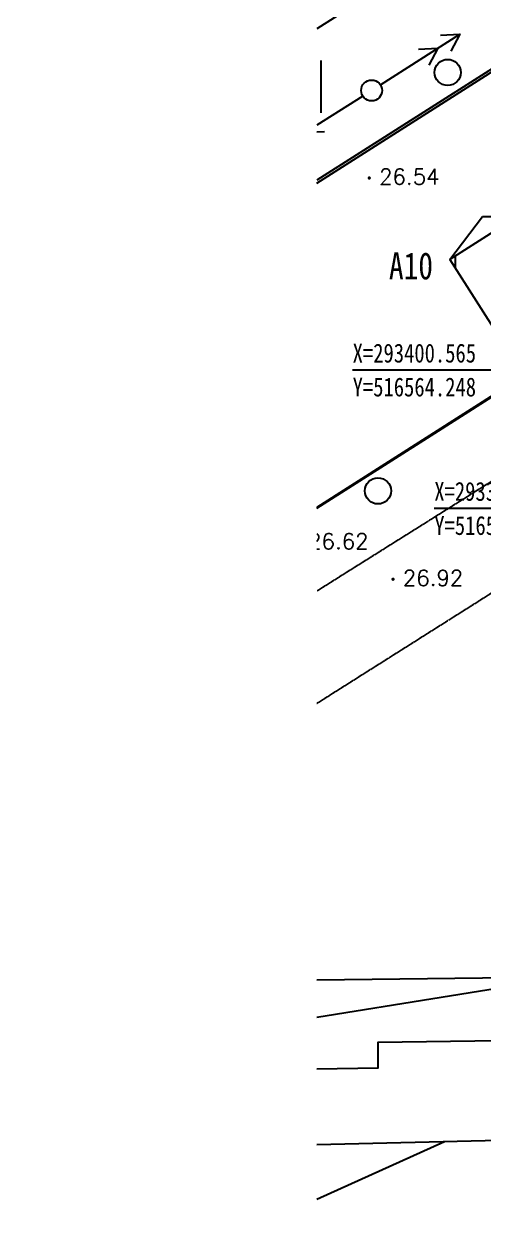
# Model space of a CAD drawing. Extents: x 1977 to 1034874806, y 3985 to 587211952.
# Drawn here: x 516523620 to 516558814, y 293339352 to 293431220 of the extents above; entities that cross this region are included whole.
import ezdxf
from ezdxf.xclip import XClip

# ---------------------------------------------------------------- set-up
doc = ezdxf.new("R2010")
doc.units = 0
doc.header["$LTSCALE"] = 10
doc.header["$MEASUREMENT"] = 0
doc.header["$XCLIPFRAME"] = 0
doc.linetypes.add('X-地形图$0$444', pattern=[0.3, 0.2, -0.1])
doc.linetypes.add('X-地形图$0$B1', pattern=[3, 2, -1])
for name, color, linetype in [('M-用地 代征道路', 216, 'Continuous'), ('M-用地 地形图', 8, 'Continuous'), ('M-用地 红线坐标', 140, 'Continuous'), ('X-地形图$0$GCD', 1, 'Continuous'), ('X-地形图$0$JTSS', 3, 'Continuous'), ('X-地形图$0$电力', 7, 'Continuous')]:
    doc.layers.add(name, color=color, linetype=linetype)
doc.styles.add('-黑体', font='simhei.ttf', dxfattribs={"width": 0.8})
doc.styles.add('X-地形图$0$HZ', font='simplex.shx', dxfattribs={"bigfont": 'hztxt.shx'})
doc.styles.add('黑', font='simhei.ttf', dxfattribs={"width": 0.8})
doc.linetypes.add('X-地形图$0$B14', pattern='A,4.5,[145,symbolx.shx,S=0.5,R=0,X=0,Y=0],4.5,-0.5,[146,symbolx.shx,S=1,R=0,X=0,Y=0],-0.5', length=10)

# ---------------------------------------------------------------- blocks, each defined once
blk = doc.blocks.new('X-地形图$0$BC112')
for p, q in [((-0.492, -0.991), (-0.492, 1.009)), ((0.508, -0.991), (0.508, 1.009))]:
    blk.add_line(p, q)
blk = doc.blocks.new('X-地形图$0$BC117')
at = {"linetype": 'Continuous'}
blk.add_line((0.4, 0), (4, 0), dxfattribs=at)
for points in [[(2.368, 0.365), (3, 0), (2.368, -0.365)], [(3.368, 0.365), (4, 0), (3.368, -0.365)]]:
    blk.add_lwpolyline(points)
blk.add_circle((0, 0), 0.4, dxfattribs=at)
blk = doc.blocks.new('X-地形图$0$BC200')
at = {"linetype": 'Continuous', "const_width": 0.25, "flags": 128}
blk.add_lwpolyline([(-0.125, 0, 1), (0.125, 0, 1)], format="xyb", close=True, dxfattribs=at)
blk = doc.blocks.new('X-地形图$0$A$C7BFD1BD2')
at = {"layer": 'X-地形图$0$GCD', "linetype": 'Continuous', "xscale": 0.5, "yscale": 0.5, "zscale": 0.5}
for p in [(-749.964, -330.559), (-748.145, -361.252)]:
    blk.add_blockref('X-地形图$0$BC200', p, dxfattribs=at)
at = {"layer": 'X-地形图$0$GCD', "linetype": 'Continuous', "style": 'X-地形图$0$HZ'}
for s, p in [('26.54', (-749.214, -331.059)), ('26.62', (-754.641, -358.946)), ('26.92', (-747.395, -361.752))]:
    blk.add_text(s, height=1.2, dxfattribs=at).set_placement(p)
blk = doc.blocks.new('dixingtu')
at = {"linetype": 'Continuous', "flags": 128}
for points in [[(516477350, 293350660), (516509017, 293370608), (516554766, 293399741), (516593675, 293424517), (516678046, 293478244), (516727580, 293509787), (516741991, 293518964), (516743641, 293520015), (516745467, 293520686), (516747307, 293521183), (516749381, 293521542), (516751785, 293521705), (516784668, 293542839), (516785298, 293544128), (516786035, 293545330), (516787337, 293546982), (516788634, 293548245), (516791253, 293549987), (516799819, 293554708), (516811397, 293560508), (516827341, 293567144)], [(516400000, 293328192), (516426653, 293343926), (516429182, 293345665), (516430529, 293347107), (516431721, 293348963), (516432506, 293350892), (516458061, 293366572), (516466282, 293368278), (516730313, 293536337)], [(516519107, 293350928), (516565055, 293358301)], [(516535472, 293336539), (516555785, 293345743)]]:
    blk.add_lwpolyline(points, dxfattribs=at)
at = {"linetype": 'X-地形图$0$B1', "flags": 128}
blk.add_lwpolyline([(516400000, 293352317), (516663208, 293513471), (516665666, 293516203), (516666530, 293517956), (516666623, 293520026), (516666473, 293521669), (516666031, 293523955), (516659716, 293534313), (516658840, 293535037), (516657814, 293535529), (516656095, 293535854), (516652503, 293533655)], dxfattribs=at)
at = {"linetype": 'X-地形图$0$B14', "flags": 128}
blk.add_lwpolyline([(516587214, 293457015), (516434428, 293359972), (516400000, 293339630)], dxfattribs=at)
at = {"linetype": 'Continuous', "flags": 128}
for points in [[(516565055, 293358301), (516518876, 293357765), (516519107, 293350928), (516550729, 293351374), (516550728, 293353339), (516559956, 293353472), (516559959, 293350740), (516565122, 293350718)], [(516559959, 293350740), (516566748, 293350711), (516566691, 293337186), (516535472, 293336539), (516535143, 293345237), (516559965, 293345846)]]:
    blk.add_lwpolyline(points, close=True, dxfattribs=at)
at = {"linetype": 'Continuous'}
for centre in [(516556037, 293427516), (516550702, 293395508)]:
    blk.add_circle(centre, 1000, dxfattribs=at)
at = {"layer": 'X-地形图$0$JTSS', "linetype": 'Continuous', "flags": 128}
for points in [[(516637429, 293477384), (516527682, 293407606)], [(516583216, 293417937), (516477182, 293350386)]]:
    blk.add_lwpolyline(points, dxfattribs=at)
at = {"layer": 'X-地形图$0$电力', "color": 1, "linetype": 'X-地形图$0$444', "ltscale": 15, "flags": 128}
for points in [[(517096040, 293622381), (517010928, 293583582), (516920513, 293582035), (516807062, 293552556), (516649774, 293452964), (516521232, 293372275)], [(517099758, 293615401), (517012674, 293575859), (516921641, 293574262), (516810374, 293545381), (516653222, 293446969), (516524795, 293365826)]]:
    blk.add_lwpolyline(points, dxfattribs=at)
at = {"linetype": 'Continuous'}
for name, p, xscale, yscale, zscale in [('X-地形图$0$A$C7BFD1BD2', (517300000, 293750000), 1000, 1000, 1000), ('X-地形图$0$BC112', (516545329, 293426415), 2000, 2000, 2000)]:
    blk.add_blockref(name, p, dxfattribs=dict(at, xscale=xscale, yscale=yscale, zscale=zscale))
for xscale, yscale, zscale, rotation in [(2000.000000021607, 2000.000000021607, 2000.000000021607, 32.5888186329265), (2000.000000013741, 2000.000000013741, 2000.000000013741, 212.4561785750171)]:
    blk.add_blockref('X-地形图$0$BC117', (516550216, 293426137), dxfattribs=dict(at, xscale=xscale, yscale=yscale, zscale=zscale, rotation=rotation))

msp = doc.modelspace()

# ---------------------------------------------------------------- hatches: boundary and pattern name
at = {"layer": 'M-用地 代征道路', "linetype": 'Continuous'}
h = msp.add_hatch(dxfattribs=at)
h.set_pattern_fill('ANSI31', color=256, scale=2000, angle=45)
h.set_pattern_definition([(90, (5e-07, -9e-07), (-3175, 7e-13), [])])
h.paths.add_polyline_path([(516760762, 293543441), (516556194, 293413219), (516564248, 293400565), (516692895, 293482457), (516712451, 293488979), (516737759, 293505089), (516746042, 293503250), (516765370, 293498958), (516833602, 293391772), (516850473, 293402512)])

# ---------------------------------------------------------------- linework, layer by layer
msp.add_lwpolyline([(516833602, 293391772), (516850473, 293402512), (516760762, 293543441), (516556194, 293413219), (516564248, 293400565), (516692895, 293482457), (516712451, 293488979), (516737759, 293505089), (516765370, 293498958), (516833602, 293391772)], close=True, dxfattribs=at)
at = {"layer": 'M-用地 红线坐标'}
for p, q in [((516556194, 293413219), (516558702.443, 293416500)), ((516558702.443, 293416500), (516569616.949, 293416500)), ((516559622.524, 293404739.313), (516548765.199, 293404739.313)), ((516565919.846, 293394170.31), (516555012.487, 293394170.31))]:
    msp.add_line(p, q, dxfattribs=at)

# ---------------------------------------------------------------- block references
at = {"layer": 'M-用地 地形图'}
ref = msp.add_blockref('dixingtu', (0.068, -0.106), dxfattribs=at)
XClip(ref).set_block_clipping_path([(516546032.4072857499, 293199999.9999999404), (517191244.7300934196, 293692600.7206964493)])

# ---------------------------------------------------------------- texts
at = {"layer": 'M-用地 红线坐标', "style": '黑', "width": 0.8}
msp.add_text('A10', height=2065.4008, dxfattribs=at).set_placement((516551541.982, 293411689.447))
at = {"layer": 'M-用地 红线坐标', "color": 140, "style": '-黑体', "width": 0.8}
for s, p in [('X=293400.565', (516548765.199, 293405324.935)), ('Y=516564.248', (516548765.199, 293402732.277)), ('X=293391.286', (516555012.487, 293394747.81)), ('Y=516570.155', (516555012.487, 293392138.907))]:
    msp.add_text(s, height=1445.78059, dxfattribs=at).set_placement(p)

doc.saveas('drawing.dxf')
